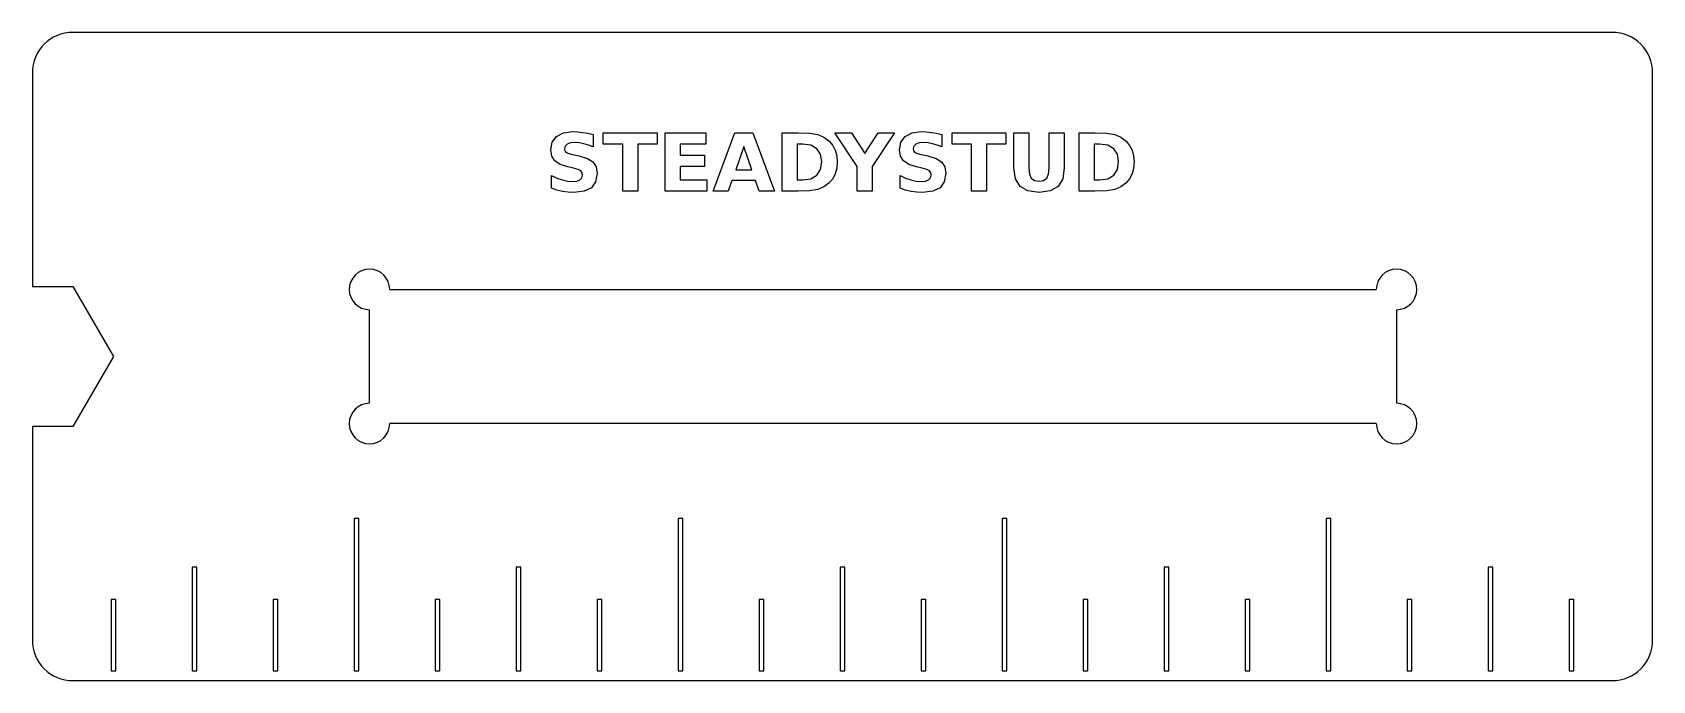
# Model space of a CAD drawing. Header units: inches. Extents: x 0 to 5, y 0 to 2.
import ezdxf

# ---------------------------------------------------------------- set-up
doc = ezdxf.new("R2010")
doc.units = ezdxf.units.IN
doc.header["$MEASUREMENT"] = 0
doc.layers.add('MARK', color=7, linetype='Continuous')
doc.layers.add('OUTLINE_REF', color=8, linetype='Continuous')

msp = doc.modelspace()

# ---------------------------------------------------------------- linework, layer by layer
at = {"layer": 'MARK'}
for points in [[(1.7307, 1.6848), (1.7307, 1.6465), (1.716, 1.6524), (1.7017, 1.6566), (1.6879, 1.6591), (1.6749, 1.66), (1.6604, 1.6588), (1.6502, 1.6554), (1.6443, 1.6495), (1.6423, 1.6411), (1.6436, 1.6346), (1.6476, 1.6298), (1.6552, 1.626), (1.6672, 1.6228), (1.687, 1.6188), (1.7128, 1.6112), (1.7299, 1.6004), (1.7394, 1.5855), (1.7426, 1.5653), (1.7382, 1.5393), (1.7249, 1.5208), (1.7025, 1.5099), (1.6707, 1.5062), (1.6535, 1.5071), (1.6362, 1.5095), (1.6189, 1.5136), (1.6016, 1.5192), (1.6016, 1.5585), (1.6186, 1.5505), (1.6351, 1.5447), (1.6509, 1.5412), (1.6662, 1.54), (1.6797, 1.5413), (1.6896, 1.5451), (1.6957, 1.5513), (1.6977, 1.5597), (1.6963, 1.5671), (1.6922, 1.5727), (1.6839, 1.5771), (1.6702, 1.581), (1.6522, 1.585), (1.6287, 1.5925), (1.6125, 1.6035), (1.6031, 1.6184), (1.6, 1.6377), (1.6044, 1.6616), (1.6174, 1.6792), (1.6387, 1.6901), (1.6676, 1.6938), (1.6827, 1.6932), (1.6982, 1.6915), (1.7142, 1.6887), (1.7307, 1.6848)], [(1.7619, 1.6905), (1.9285, 1.6905), (1.9285, 1.6553), (1.8686, 1.6553), (1.8686, 1.5098), (1.822, 1.5098), (1.822, 1.6553), (1.7619, 1.6553), (1.7619, 1.6905)], [(1.9526, 1.6905), (2.0784, 1.6905), (2.0784, 1.6553), (1.9992, 1.6553), (1.9992, 1.6216), (2.0737, 1.6216), (2.0737, 1.5864), (1.9992, 1.5864), (1.9992, 1.545), (2.081, 1.545), (2.081, 1.5098), (1.9526, 1.5098), (1.9526, 1.6905)], [(2.2316, 1.5427), (2.1588, 1.5427), (2.1473, 1.5098), (2.1004, 1.5098), (2.1673, 1.6905), (2.2229, 1.6905), (2.2898, 1.5098), (2.243, 1.5098), (2.2316, 1.5427)], [(2.3138, 1.6905), (2.3629, 1.6905), (2.3988, 1.689), (2.4242, 1.6846), (2.4429, 1.6767), (2.4588, 1.6647), (2.4699, 1.6515), (2.4777, 1.6365), (2.4823, 1.6195), (2.4838, 1.6003), (2.4823, 1.581), (2.4777, 1.5638), (2.4699, 1.5487), (2.4588, 1.5356), (2.4428, 1.5236), (2.4239, 1.5156), (2.3985, 1.5112), (2.3629, 1.5098), (2.3138, 1.5098), (2.3138, 1.6905)], [(2.3604, 1.6553), (2.3604, 1.545), (2.3771, 1.545), (2.4023, 1.5485), (2.4207, 1.5592), (2.432, 1.5765), (2.4358, 1.6003), (2.4321, 1.624), (2.4208, 1.6412), (2.4024, 1.6517), (2.3771, 1.6553), (2.3604, 1.6553)], [(2.4763, 1.6905), (2.5273, 1.6905), (2.5685, 1.6261), (2.6096, 1.6905), (2.6607, 1.6905), (2.5918, 1.5859), (2.5918, 1.5098), (2.5452, 1.5098), (2.5452, 1.5859), (2.4763, 1.6905)], [(2.8068, 1.6848), (2.8068, 1.6465), (2.7921, 1.6524), (2.7777, 1.6566), (2.764, 1.6591), (2.751, 1.66), (2.7365, 1.6588), (2.7263, 1.6554), (2.7203, 1.6495), (2.7183, 1.6411), (2.7196, 1.6346), (2.7237, 1.6298), (2.7313, 1.626), (2.7432, 1.6228), (2.7631, 1.6188), (2.7889, 1.6112), (2.8059, 1.6004), (2.8155, 1.5855), (2.8187, 1.5653), (2.8142, 1.5393), (2.8009, 1.5208), (2.7785, 1.5099), (2.7467, 1.5062), (2.7295, 1.5071), (2.7123, 1.5095), (2.6949, 1.5136), (2.6776, 1.5192), (2.6776, 1.5585), (2.6947, 1.5505), (2.7111, 1.5447), (2.727, 1.5412), (2.7423, 1.54), (2.7557, 1.5413), (2.7656, 1.5451), (2.7717, 1.5513), (2.7737, 1.5597), (2.7724, 1.5671), (2.7682, 1.5727), (2.76, 1.5771), (2.7463, 1.581), (2.7282, 1.585), (2.7047, 1.5925), (2.6886, 1.6035), (2.6792, 1.6184), (2.676, 1.6377), (2.6804, 1.6616), (2.6935, 1.6792), (2.7147, 1.6901), (2.7436, 1.6938), (2.7587, 1.6932), (2.7742, 1.6915), (2.7902, 1.6887), (2.8068, 1.6848)], [(2.838, 1.6905), (3.0045, 1.6905), (3.0045, 1.6553), (2.9446, 1.6553), (2.9446, 1.5098), (2.898, 1.5098), (2.898, 1.6553), (2.838, 1.6553), (2.838, 1.6905)], [(3.0287, 1.6905), (3.0753, 1.6905), (3.0753, 1.5822), (3.0771, 1.563), (3.0826, 1.5501), (3.0922, 1.5429), (3.1065, 1.5405), (3.1208, 1.5429), (3.1305, 1.5501), (3.136, 1.563), (3.1378, 1.5822), (3.1378, 1.6905), (3.1844, 1.6905), (3.1844, 1.5822), (3.1796, 1.5487), (3.1652, 1.525), (3.1409, 1.5109), (3.1065, 1.5062), (3.0722, 1.5109), (3.0479, 1.525), (3.0335, 1.5487), (3.0287, 1.5822), (3.0287, 1.6905)], [(3.23, 1.6905), (3.2791, 1.6905), (3.315, 1.689), (3.3404, 1.6846), (3.3591, 1.6767), (3.3749, 1.6647), (3.386, 1.6515), (3.3938, 1.6365), (3.3985, 1.6195), (3.4, 1.6003), (3.3985, 1.581), (3.3938, 1.5638), (3.386, 1.5487), (3.3749, 1.5356), (3.359, 1.5236), (3.3401, 1.5156), (3.3147, 1.5112), (3.2791, 1.5098), (3.23, 1.5098), (3.23, 1.6905)], [(3.2766, 1.6553), (3.2766, 1.545), (3.2933, 1.545), (3.3184, 1.5485), (3.3369, 1.5592), (3.3482, 1.5765), (3.352, 1.6003), (3.3482, 1.624), (3.3369, 1.6412), (3.3185, 1.6517), (3.2933, 1.6553), (3.2766, 1.6553)], [(2.1704, 1.5762), (2.2199, 1.5762), (2.1952, 1.6481), (2.1704, 1.5762)], [(0.993, 0.03), (1.007, 0.03), (1.007, 0.5), (0.993, 0.5)], [(1.993, 0.03), (2.007, 0.03), (2.007, 0.5), (1.993, 0.5)], [(2.993, 0.03), (3.007, 0.03), (3.007, 0.5), (2.993, 0.5)], [(3.993, 0.03), (4.007, 0.03), (4.007, 0.5), (3.993, 0.5)], [(0.493, 0.03), (0.507, 0.03), (0.507, 0.35), (0.493, 0.35)], [(1.493, 0.03), (1.507, 0.03), (1.507, 0.35), (1.493, 0.35)], [(2.493, 0.03), (2.507, 0.03), (2.507, 0.35), (2.493, 0.35)], [(3.493, 0.03), (3.507, 0.03), (3.507, 0.35), (3.493, 0.35)], [(4.493, 0.03), (4.507, 0.03), (4.507, 0.35), (4.493, 0.35)], [(0.243, 0.03), (0.257, 0.03), (0.257, 0.25), (0.243, 0.25)], [(0.743, 0.03), (0.757, 0.03), (0.757, 0.25), (0.743, 0.25)], [(1.243, 0.03), (1.257, 0.03), (1.257, 0.25), (1.243, 0.25)], [(1.743, 0.03), (1.757, 0.03), (1.757, 0.25), (1.743, 0.25)], [(2.243, 0.03), (2.257, 0.03), (2.257, 0.25), (2.243, 0.25)], [(2.743, 0.03), (2.757, 0.03), (2.757, 0.25), (2.743, 0.25)], [(3.243, 0.03), (3.257, 0.03), (3.257, 0.25), (3.243, 0.25)], [(3.743, 0.03), (3.757, 0.03), (3.757, 0.25), (3.743, 0.25)], [(4.243, 0.03), (4.257, 0.03), (4.257, 0.25), (4.243, 0.25)], [(4.743, 0.03), (4.757, 0.03), (4.757, 0.25), (4.743, 0.25)]]:
    msp.add_lwpolyline(points, close=True, dxfattribs=at)
at = {"layer": 'OUTLINE_REF'}
for p, q in [((4.875, 2), (0.125, 2)), ((0, 1.875), (0, 1.2165)), ((5, 0.125), (5, 1.875)), ((0, 1.2165), (0.125, 1.2165)), ((0.125, 1.2165), (0.25, 1)), ((1.1027, 1.2069), (4.1473, 1.2069)), ((1.0402, 0.8556), (1.0402, 1.1444)), ((4.2098, 1.1444), (4.2098, 0.8556)), ((0.25, 1), (0.125, 0.7835)), ((0.125, 0.7835), (0, 0.7835)), ((0, 0.7835), (0, 0.125)), ((4.1473, 0.7931), (1.1027, 0.7931)), ((0.125, 0), (4.875, 0))]:
    msp.add_line(p, q, dxfattribs=at)
for centre, radius, start, end in [((0.125, 1.875), 0.125, 90, 180), ((4.875, 1.875), 0.125, 0, 90), ((1.0402, 1.2069), 0.0625, 0, 270), ((4.2098, 1.2069), 0.0625, -90, 180), ((1.0402, 0.7931), 0.0625, 90, 360), ((4.2098, 0.7931), 0.0625, -180, 90), ((0.125, 0.125), 0.125, 180, 270), ((4.875, 0.125), 0.125, -90, 0)]:
    msp.add_arc(centre, radius, start, end, dxfattribs=at)

doc.saveas('drawing.dxf')
